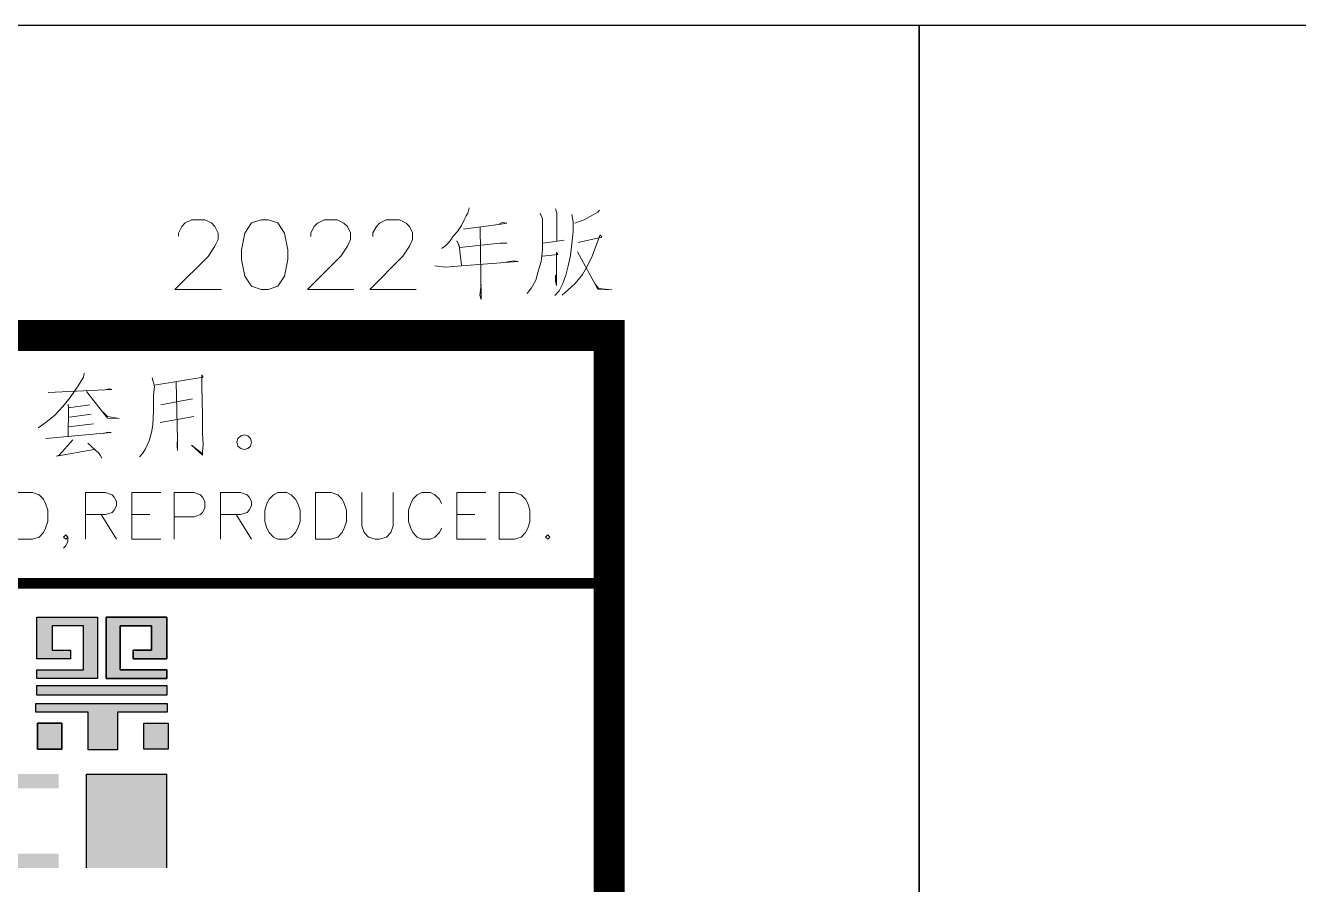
# Model space of a CAD drawing. Extents: x -9422388 to 15610651, y -1992469 to 953794.
# Drawn here: x -2516459 to -2512349, y -401584 to -398812 of the extents above; entities that cross this region are included whole.
import ezdxf

# ---------------------------------------------------------------- set-up
doc = ezdxf.new("R2010")
doc.units = 0
doc.header["$LTSCALE"] = 1000
doc.layers.add('PUB_TITLE', color=4, linetype='Continuous')

# ---------------------------------------------------------------- blocks, each defined once
blk = doc.blocks.new('AACI')
at = {"layer": 'PUB_TITLE'}
for points in [[(4152.6, 3890.5), (4348, 3890.5), (4348, 3693.2), (4152.6, 3693.2), (4152.6, 3720.5), (4303.2, 3720.5), (4303.2, 3863.1), (4202.3, 3863.1), (4202.3, 3784.2), (4261.7, 3784.2), (4261.7, 3756.9), (4152.6, 3756.9)], [(4152.6, 3890.5), (4348, 3890.5), (4348, 3693.2), (4152.6, 3693.2), (4152.6, 3720.5), (4303.2, 3720.5), (4303.2, 3863.1), (4202.3, 3863.1), (4202.3, 3784.2), (4261.7, 3784.2), (4261.7, 3756.9), (4152.6, 3756.9)], [(4376.8, 3890.5), (4572.2, 3890.5), (4572.2, 3756.9), (4463.1, 3756.9), (4463.1, 3784.2), (4522.4, 3784.2), (4522.4, 3863.1), (4421.6, 3863.1), (4421.6, 3720.5), (4572.2, 3720.5), (4572.2, 3693.2), (4376.8, 3693.2)], [(4376.8, 3890.5), (4572.2, 3890.5), (4572.2, 3756.9), (4463.1, 3756.9), (4463.1, 3784.2), (4522.4, 3784.2), (4522.4, 3863.1), (4421.6, 3863.1), (4421.6, 3720.5), (4572.2, 3720.5), (4572.2, 3693.2), (4376.8, 3693.2)]]:
    blk.add_hatch(color=256, dxfattribs=at).paths.add_polyline_path(points)
h = blk.add_hatch(color=256, dxfattribs=at)
h.paths.add_polyline_path([(4152.6, 3670.7), (4572.2, 3670.7), (4572.2, 3639.4), (4152.6, 3639.4)])
h.paths.add_polyline_path([(4149.7, 3612.3), (4573.4, 3612.3), (4573.4, 3584.9), (4412.5, 3584.9), (4412.5, 3463.2), (4318.7, 3463.2), (4318.7, 3584.9), (4149.7, 3584.9)])
h.paths.add_polyline_path([(4154.7, 3549.4), (4232.9, 3549.4), (4232.9, 3464.9), (4154.7, 3464.9)], flags=17)
h.paths.add_polyline_path([(4498.3, 3549.4), (4576.6, 3549.4), (4576.6, 3464.9), (4498.3, 3464.9)])
h = blk.add_hatch(color=256, dxfattribs=at)
h.paths.add_polyline_path([(4152.6, 3670.7), (4572.2, 3670.7), (4572.2, 3639.4), (4152.6, 3639.4)])
h.paths.add_polyline_path([(4149.7, 3612.3), (4573.4, 3612.3), (4573.4, 3584.9), (4412.5, 3584.9), (4412.5, 3463.2), (4318.7, 3463.2), (4318.7, 3584.9), (4149.7, 3584.9)])
h.paths.add_polyline_path([(4154.7, 3549.4), (4232.9, 3549.4), (4232.9, 3464.9), (4154.7, 3464.9)], flags=17)
h.paths.add_polyline_path([(4498.3, 3549.4), (4576.6, 3549.4), (4576.6, 3464.9), (4498.3, 3464.9)])
h = blk.add_hatch(color=256, dxfattribs=at)
h.paths.add_polyline_path([(2405.9, 3281.5), (2405.9, 3082.1), (3269.9, 3082.1), (3269.9, 3384.5), (2405.9, 3384.5), (2405.9, 3333.2), (3010.7, 3333.2), (3010.7, 3133.5), (2665.1, 3133.5), (2665.1, 3230.2), (2989.7, 3230.2), (2989.7, 3281.5)])
h.paths.add_polyline_path([(1732.8, 3203.1), (2036.5, 3203.1), (2036.5, 3157.7), (1732.8, 3157.7)], flags=17)
h.paths.add_polyline_path([(1711.8, 3333.2), (2057.4, 3333.2), (2057.4, 3082.1), (2316.6, 3082.1), (2316.6, 3384.5), (1452.6, 3384.5), (1452.6, 3082.1), (1711.8, 3082.1)])
h.paths.add_polyline_path([(4312.5, 3082.1), (4312.5, 3384.5), (4571.7, 3384.5), (4571.7, 3082.1)])
h.paths.add_polyline_path([(4223.2, 3082.1), (4223.2, 3127.5), (3618.4, 3127.5), (3618.4, 3339.2), (4223.2, 3339.2), (4223.2, 3384.5), (3359.2, 3384.5), (3359.2, 3082.1)])
edge = h.paths.add_edge_path()
edge.add_line((2405.9, 3082.1), (2571, 3082.1))
for p, q in [((4152.6, 3756.9), (4152.6, 3890.5)), ((4152.6, 3890.5), (4348, 3890.5)), ((4152.6, 3756.9), (4152.6, 3890.5)), ((4152.6, 3890.5), (4348, 3890.5)), ((4152.6, 3890.5), (4348, 3890.5)), ((4152.6, 3756.9), (4152.6, 3890.5)), ((4152.6, 3756.9), (4152.6, 3890.5)), ((4152.6, 3890.5), (4348, 3890.5)), ((4152.6, 3756.9), (4152.6, 3890.5)), ((4152.6, 3890.5), (4348, 3890.5)), ((4152.6, 3890.5), (4348, 3890.5)), ((4152.6, 3756.9), (4152.6, 3890.5)), ((4303.2, 3863.1), (4202.3, 3863.1)), ((4202.3, 3863.1), (4202.3, 3784.2)), ((4303.2, 3863.1), (4202.3, 3863.1)), ((4202.3, 3863.1), (4202.3, 3784.2)), ((4303.2, 3863.1), (4202.3, 3863.1)), ((4202.3, 3863.1), (4202.3, 3784.2)), ((4303.2, 3863.1), (4202.3, 3863.1)), ((4202.3, 3863.1), (4202.3, 3784.2)), ((4303.2, 3863.1), (4202.3, 3863.1)), ((4202.3, 3863.1), (4202.3, 3784.2)), ((4303.2, 3863.1), (4202.3, 3863.1)), ((4202.3, 3863.1), (4202.3, 3784.2)), ((4303.2, 3720.5), (4303.2, 3863.1)), ((4303.2, 3720.5), (4303.2, 3863.1)), ((4303.2, 3720.5), (4303.2, 3863.1)), ((4303.2, 3720.5), (4303.2, 3863.1)), ((4303.2, 3720.5), (4303.2, 3863.1)), ((4303.2, 3720.5), (4303.2, 3863.1)), ((4348, 3890.5), (4348, 3693.2)), ((4348, 3890.5), (4348, 3693.2)), ((4348, 3890.5), (4348, 3693.2)), ((4348, 3890.5), (4348, 3693.2)), ((4348, 3890.5), (4348, 3693.2)), ((4348, 3890.5), (4348, 3693.2)), ((4572.2, 3890.5), (4376.8, 3890.5)), ((4376.8, 3890.5), (4376.8, 3693.2)), ((4376.8, 3890.5), (4572.2, 3890.5)), ((4376.8, 3693.2), (4376.8, 3890.5)), ((4376.8, 3890.5), (4572.2, 3890.5)), ((4376.8, 3693.2), (4376.8, 3890.5)), ((4572.2, 3890.5), (4376.8, 3890.5)), ((4376.8, 3890.5), (4376.8, 3693.2)), ((4376.8, 3890.5), (4572.2, 3890.5)), ((4376.8, 3693.2), (4376.8, 3890.5)), ((4376.8, 3890.5), (4572.2, 3890.5)), ((4376.8, 3693.2), (4376.8, 3890.5)), ((4421.6, 3720.5), (4421.6, 3863.1)), ((4421.6, 3863.1), (4522.4, 3863.1)), ((4522.4, 3863.1), (4421.6, 3863.1)), ((4421.6, 3863.1), (4421.6, 3720.5)), ((4522.4, 3863.1), (4421.6, 3863.1)), ((4421.6, 3863.1), (4421.6, 3720.5)), ((4421.6, 3720.5), (4421.6, 3863.1)), ((4421.6, 3863.1), (4522.4, 3863.1)), ((4522.4, 3863.1), (4421.6, 3863.1)), ((4421.6, 3863.1), (4421.6, 3720.5)), ((4522.4, 3863.1), (4421.6, 3863.1)), ((4421.6, 3863.1), (4421.6, 3720.5)), ((4522.4, 3863.1), (4522.4, 3784.2)), ((4522.4, 3784.2), (4522.4, 3863.1)), ((4522.4, 3784.2), (4522.4, 3863.1)), ((4522.4, 3863.1), (4522.4, 3784.2)), ((4522.4, 3784.2), (4522.4, 3863.1)), ((4522.4, 3784.2), (4522.4, 3863.1)), ((4572.2, 3756.9), (4572.2, 3890.5)), ((4572.2, 3890.5), (4572.2, 3756.9)), ((4572.2, 3890.5), (4572.2, 3756.9)), ((4572.2, 3756.9), (4572.2, 3890.5)), ((4572.2, 3890.5), (4572.2, 3756.9)), ((4572.2, 3890.5), (4572.2, 3756.9)), ((4202.3, 3784.2), (4261.7, 3784.2)), ((4202.3, 3784.2), (4261.7, 3784.2)), ((4202.3, 3784.2), (4261.7, 3784.2)), ((4202.3, 3784.2), (4261.7, 3784.2)), ((4202.3, 3784.2), (4261.7, 3784.2)), ((4202.3, 3784.2), (4261.7, 3784.2)), ((4261.7, 3784.2), (4261.7, 3756.9)), ((4261.7, 3784.2), (4261.7, 3756.9)), ((4261.7, 3784.2), (4261.7, 3756.9)), ((4261.7, 3784.2), (4261.7, 3756.9)), ((4261.7, 3784.2), (4261.7, 3756.9)), ((4261.7, 3784.2), (4261.7, 3756.9)), ((4522.4, 3784.2), (4463.1, 3784.2)), ((4463.1, 3784.2), (4463.1, 3756.9)), ((4463.1, 3756.9), (4463.1, 3784.2)), ((4463.1, 3784.2), (4522.4, 3784.2)), ((4463.1, 3756.9), (4463.1, 3784.2)), ((4463.1, 3784.2), (4522.4, 3784.2)), ((4522.4, 3784.2), (4463.1, 3784.2)), ((4463.1, 3784.2), (4463.1, 3756.9)), ((4463.1, 3756.9), (4463.1, 3784.2)), ((4463.1, 3784.2), (4522.4, 3784.2)), ((4463.1, 3756.9), (4463.1, 3784.2)), ((4463.1, 3784.2), (4522.4, 3784.2)), ((4261.7, 3756.9), (4152.6, 3756.9)), ((4261.7, 3756.9), (4152.6, 3756.9)), ((4261.7, 3756.9), (4152.6, 3756.9)), ((4261.7, 3756.9), (4152.6, 3756.9)), ((4261.7, 3756.9), (4152.6, 3756.9)), ((4261.7, 3756.9), (4152.6, 3756.9)), ((4463.1, 3756.9), (4572.2, 3756.9)), ((4572.2, 3756.9), (4463.1, 3756.9)), ((4572.2, 3756.9), (4463.1, 3756.9)), ((4463.1, 3756.9), (4572.2, 3756.9)), ((4572.2, 3756.9), (4463.1, 3756.9)), ((4572.2, 3756.9), (4463.1, 3756.9)), ((4152.6, 3693.2), (4152.6, 3720.5)), ((4152.6, 3720.5), (4303.2, 3720.5)), ((4152.6, 3693.2), (4152.6, 3720.5)), ((4152.6, 3720.5), (4303.2, 3720.5)), ((4152.6, 3693.2), (4152.6, 3720.5)), ((4152.6, 3720.5), (4303.2, 3720.5)), ((4152.6, 3693.2), (4152.6, 3720.5)), ((4152.6, 3720.5), (4303.2, 3720.5)), ((4152.6, 3693.2), (4152.6, 3720.5)), ((4152.6, 3720.5), (4303.2, 3720.5)), ((4152.6, 3693.2), (4152.6, 3720.5)), ((4152.6, 3720.5), (4303.2, 3720.5)), ((4572.2, 3720.5), (4421.6, 3720.5)), ((4421.6, 3720.5), (4572.2, 3720.5)), ((4421.6, 3720.5), (4572.2, 3720.5)), ((4572.2, 3720.5), (4421.6, 3720.5)), ((4421.6, 3720.5), (4572.2, 3720.5)), ((4421.6, 3720.5), (4572.2, 3720.5)), ((4572.2, 3693.2), (4572.2, 3720.5)), ((4572.2, 3720.5), (4572.2, 3693.2)), ((4572.2, 3720.5), (4572.2, 3693.2)), ((4572.2, 3693.2), (4572.2, 3720.5)), ((4572.2, 3720.5), (4572.2, 3693.2)), ((4572.2, 3720.5), (4572.2, 3693.2)), ((4348, 3693.2), (4152.6, 3693.2)), ((4348, 3693.2), (4152.6, 3693.2)), ((4348, 3693.2), (4152.6, 3693.2)), ((4348, 3693.2), (4152.6, 3693.2)), ((4348, 3693.2), (4152.6, 3693.2)), ((4348, 3693.2), (4152.6, 3693.2)), ((4152.6, 3670.7), (4572.2, 3670.7)), ((4152.6, 3639.4), (4152.6, 3670.7)), ((4152.6, 3670.7), (4572.2, 3670.7)), ((4152.6, 3639.4), (4152.6, 3670.7)), ((4152.6, 3670.7), (4572.2, 3670.7)), ((4152.6, 3639.4), (4152.6, 3670.7)), ((4152.6, 3670.7), (4572.2, 3670.7)), ((4152.6, 3639.4), (4152.6, 3670.7)), ((4376.8, 3693.2), (4572.2, 3693.2)), ((4572.2, 3693.2), (4376.8, 3693.2)), ((4572.2, 3693.2), (4376.8, 3693.2)), ((4376.8, 3693.2), (4572.2, 3693.2)), ((4572.2, 3693.2), (4376.8, 3693.2)), ((4572.2, 3693.2), (4376.8, 3693.2)), ((4572.2, 3670.7), (4572.2, 3639.4)), ((4572.2, 3670.7), (4572.2, 3639.4)), ((4572.2, 3670.7), (4572.2, 3639.4)), ((4572.2, 3670.7), (4572.2, 3639.4)), ((4572.2, 3639.4), (4152.6, 3639.4)), ((4572.2, 3639.4), (4152.6, 3639.4)), ((4572.2, 3639.4), (4152.6, 3639.4)), ((4572.2, 3639.4), (4152.6, 3639.4)), ((4149.7, 3584.9), (4149.7, 3612.3)), ((4149.7, 3612.3), (4573.4, 3612.3)), ((4149.7, 3612.3), (4573.4, 3612.3)), ((4149.7, 3584.9), (4149.7, 3612.3)), ((4149.7, 3584.9), (4149.7, 3612.3)), ((4149.7, 3612.3), (4573.4, 3612.3)), ((4149.7, 3612.3), (4573.4, 3612.3)), ((4149.7, 3584.9), (4149.7, 3612.3)), ((4318.7, 3584.9), (4149.7, 3584.9)), ((4318.7, 3584.9), (4149.7, 3584.9)), ((4318.7, 3584.9), (4149.7, 3584.9)), ((4318.7, 3584.9), (4149.7, 3584.9)), ((4318.7, 3463.2), (4318.7, 3584.9)), ((4318.7, 3463.2), (4318.7, 3584.9)), ((4318.7, 3463.2), (4318.7, 3584.9)), ((4318.7, 3463.2), (4318.7, 3584.9)), ((4573.4, 3584.9), (4412.5, 3584.9)), ((4412.5, 3584.9), (4412.5, 3463.2)), ((4573.4, 3584.9), (4412.5, 3584.9)), ((4412.5, 3584.9), (4412.5, 3463.2)), ((4573.4, 3584.9), (4412.5, 3584.9)), ((4412.5, 3584.9), (4412.5, 3463.2)), ((4573.4, 3584.9), (4412.5, 3584.9)), ((4412.5, 3584.9), (4412.5, 3463.2)), ((4573.4, 3612.3), (4573.4, 3584.9)), ((4573.4, 3612.3), (4573.4, 3584.9)), ((4573.4, 3612.3), (4573.4, 3584.9)), ((4573.4, 3612.3), (4573.4, 3584.9)), ((4232.9, 3549.4), (4154.7, 3549.4)), ((4154.7, 3549.4), (4154.7, 3464.9)), ((4154.7, 3549.4), (4232.9, 3549.4)), ((4154.7, 3464.9), (4154.7, 3549.4)), ((4232.9, 3549.4), (4154.7, 3549.4)), ((4154.7, 3549.4), (4154.7, 3464.9)), ((4154.7, 3549.4), (4232.9, 3549.4)), ((4154.7, 3464.9), (4154.7, 3549.4)), ((4232.9, 3464.9), (4232.9, 3549.4)), ((4232.9, 3549.4), (4232.9, 3464.9)), ((4232.9, 3464.9), (4232.9, 3549.4)), ((4232.9, 3549.4), (4232.9, 3464.9)), ((4498.3, 3549.4), (4576.6, 3549.4)), ((4498.3, 3464.9), (4498.3, 3549.4)), ((4498.3, 3549.4), (4576.6, 3549.4)), ((4498.3, 3464.9), (4498.3, 3549.4)), ((4498.3, 3549.4), (4576.6, 3549.4)), ((4498.3, 3464.9), (4498.3, 3549.4)), ((4498.3, 3549.4), (4576.6, 3549.4)), ((4498.3, 3464.9), (4498.3, 3549.4)), ((4576.6, 3549.4), (4576.6, 3464.9)), ((4576.6, 3549.4), (4576.6, 3464.9)), ((4576.6, 3549.4), (4576.6, 3464.9)), ((4576.6, 3549.4), (4576.6, 3464.9)), ((4154.7, 3464.9), (4232.9, 3464.9)), ((4232.9, 3464.9), (4154.7, 3464.9)), ((4154.7, 3464.9), (4232.9, 3464.9)), ((4232.9, 3464.9), (4154.7, 3464.9)), ((4412.5, 3463.2), (4318.7, 3463.2)), ((4412.5, 3463.2), (4318.7, 3463.2)), ((4412.5, 3463.2), (4318.7, 3463.2)), ((4412.5, 3463.2), (4318.7, 3463.2)), ((4576.6, 3464.9), (4498.3, 3464.9)), ((4576.6, 3464.9), (4498.3, 3464.9)), ((4576.6, 3464.9), (4498.3, 3464.9)), ((4576.6, 3464.9), (4498.3, 3464.9)), ((4313, 3082.3), (4313, 3384.7)), ((4313, 3384.7), (4572.2, 3384.7)), ((4572.2, 3082.3), (4572.2, 3384.7))]:
    blk.add_line(p, q, dxfattribs=at)
blk.add_lwpolyline([(0, 4000), (6000, 4000), (6000, 0), (0, 0)], close=True, dxfattribs=at)
blk = doc.blocks.new('TQ')
at = {"layer": 'PUB_TITLE', "color": 140, "lineweight": 0}
for points in [[(1750558.7, -758576.6), (1750560, -758576.6), (1750568.5, -758570.1), (1750578.3, -758560.3), (1750584.8, -758549.8), (1750594.6, -758538.7), (1750603.1, -758525.7), (1750609.6, -758512.6), (1750614.2, -758504.1), (1750617.5, -758497.6), (1750620.7, -758485.8)], [(1750780.2, -758497.6), (1750785.4, -758510.6), (1750785.4, -758549.8), (1750785.4, -758579.9), (1750782.2, -758606.1), (1750776.9, -758625.7), (1750770.4, -758648.5), (1750760.6, -758665.5), (1750750.8, -758678.6)], [(1750851.5, -758500.8), (1750854.7, -758517.2), (1750854.7, -758538.7), (1750851.5, -758566.8), (1750848.2, -758593), (1750843, -758615.9), (1750837.7, -758637.4), (1750831.2, -758655.7), (1750823.3, -758672.1), (1750813.5, -758683.2)], [(1750814.9, -758487.8), (1750818.1, -758497.6), (1750818.1, -758560.3)], [(1750913.5, -758491), (1750910.3, -758495.6), (1750878.9, -758512.6), (1750858, -758520.4)], [(1749967.2, -758549.8), (1749967.2, -758542.7), (1749974.4, -758527.6), (1749982.2, -758519.8), (1749996.6, -758512.6), (1750026.6, -758512.6), (1750041.7, -758519.8), (1750048.9, -758527.6), (1750056.7, -758542.7), (1750056.7, -758557), (1750048.9, -758572.1), (1750033.8, -758594.9), (1749959.3, -758669.5), (1750063.9, -758669.5)], [(1750264.7, -758550), (1750264.7, -758542.3), (1750272.4, -758527.4), (1750279.6, -758520.3), (1750294.5, -758512.5), (1750324.2, -758512.5), (1750339.1, -758520.3), (1750346.9, -758527.4), (1750354, -758542.3), (1750354, -758557.2), (1750346.9, -758572.1), (1750332, -758594.7), (1750257.5, -758669.2), (1750361.7, -758669.2)], [(1750404.3, -758550), (1750404.3, -758542.3), (1750412, -758527.4), (1750419.2, -758520.3), (1750434.1, -758512.5), (1750463.8, -758512.5), (1750478.7, -758520.3), (1750486.5, -758527.4), (1750493.6, -758542.3), (1750493.6, -758557.2), (1750486.5, -758572.1), (1750471.6, -758594.7), (1750397.1, -758669.2), (1750501.3, -758669.2)], [(1750607.7, -758533.5), (1750692, -758522.4), (1750705.1, -758520.4), (1750695.2, -758519.1), (1750684.8, -758523.7)], [(1750645.6, -758528.9), (1750647.5, -758691.7), (1750644.3, -758681.9), (1750647.5, -758659)], [(1750705.1, -758564.9), (1750690, -758564.9), (1750599.8, -758574.7), (1750593.3, -758560.3), (1750597.9, -758570.1), (1750603.1, -758614.6)], [(1750786.7, -758564.9), (1750834.5, -758558.3)], [(1750865.8, -758563.6), (1750918.8, -758551.8), (1750915.5, -758546.6), (1750907, -758568.1), (1750897.2, -758594.3), (1750887.4, -758614.6), (1750875.6, -758635.5), (1750859.3, -758655.7), (1750843, -758670.1), (1750829.9, -758681.9)], [(1750785.4, -758594.3), (1750820.1, -758591), (1750816.8, -758586.4), (1750816.8, -758660.3), (1750814.9, -758650.5), (1750814.9, -758637.4)], [(1750864.5, -758584.5), (1750910.3, -758668.8), (1750941.6, -758670.1), (1750912.2, -758666.8), (1750903.7, -758657)], [(1750543.6, -758615.9), (1750568.5, -758619.1), (1750603.1, -758615.9), (1750731.2, -758606.1), (1750721.4, -758604.7), (1750703.1, -758608)], [(1749754.8, -758857.7), (1749753.4, -758866.2), (1749741.7, -758885.8), (1749723.4, -758911.9), (1749707, -758932.2), (1749689.4, -758951.8), (1749672.4, -758964.9), (1749659.3, -758974.7), (1749651.5, -758979.9)], [(1749907.7, -758867.5), (1749912.9, -758887.7), (1749911, -758907.4), (1749911, -758942), (1749909.6, -758973.4), (1749906.4, -758991), (1749901.2, -759009.3), (1749893.3, -759027.6), (1749886.8, -759037.4), (1749879.6, -759045.3)], [(1749912.9, -758884.5), (1750022.7, -758866.2), (1750019.5, -758860.9), (1750019.5, -758885.8), (1750021.4, -758953.1), (1750021.4, -758987.7), (1750021.4, -758993), (1750022.7, -759017.8), (1750021.4, -759034.1), (1750021.4, -759042), (1749996.6, -759019.1), (1750019.5, -759037.4)], [(1749961.9, -758877.9), (1749965.2, -759007.4), (1749965.2, -759030.9), (1749963.9, -759021.1), (1749965.2, -759000.8)], [(1749674.4, -758900.8), (1749817.5, -758894.3), (1749812.3, -758892.3), (1749797.9, -758895.6)], [(1749760, -758898.9), (1749807.7, -758958.3), (1749833.8, -758959.6), (1749807.7, -758955.1), (1749797.9, -758945.3)], [(1749718.8, -758927), (1749720.1, -758936.8), (1749718.8, -759000.8)], [(1749720.1, -758935.5), (1749767.8, -758928.9)], [(1749998.5, -758915.2), (1749927.3, -758928.9)], [(1749771.1, -758949.8), (1749722.1, -758956.4)], [(1749926, -758968.1), (1750001.8, -758955.1)], [(1749669.1, -759004.1), (1749815.5, -758991), (1749809, -758989.7), (1749797.9, -758993)], [(1749720.1, -758977.9), (1749776.3, -758971.4)], [(1749729.9, -759007.4), (1749699.2, -759042), (1749692.7, -759044), (1749777.6, -759028.9)], [(1749763.2, -759014.5), (1749788.1, -759037.4), (1749791.4, -759042), (1749794.6, -759048.5)], [(1749603.8, -759125.6), (1749639.1, -759125.6), (1749654.1, -759130.9), (1749663.9, -759140.7), (1749668.5, -759150.5), (1749673.7, -759165.5), (1749673.7, -759190.4), (1749668.5, -759205.4), (1749663.9, -759215.2), (1749654.1, -759225.6), (1749639.1, -759230.2), (1749603.8, -759230.2)], [(1749758, -759125.6), (1749758, -759230.2)], [(1749758, -759125.6), (1749803.1, -759125.6), (1749818.1, -759130.9), (1749822.7, -759136.1), (1749828, -759145.9), (1749828, -759155.7), (1749822.7, -759165.5), (1749818.1, -759170.7), (1749803.1, -759175.3), (1749758, -759175.3)], [(1749862.6, -759125.6), (1749862.6, -759230.2)], [(1749862.6, -759125.6), (1749927.3, -759125.6)], [(1749957.4, -759125.6), (1749957.4, -759230.2)], [(1749957.4, -759125.6), (1750001.8, -759125.6), (1750016.8, -759130.9), (1750021.4, -759136.1), (1750026.6, -759145.9), (1750026.6, -759160.9), (1750021.4, -759170.7), (1750016.8, -759175.3), (1750001.8, -759180.5), (1749957.4, -759180.5)], [(1750061.3, -759125.6), (1750061.3, -759230.2)], [(1750061.3, -759125.6), (1750106.4, -759125.6), (1750121.4, -759130.9), (1750126, -759136.1), (1750131.2, -759145.9), (1750131.2, -759155.7), (1750126, -759165.5), (1750121.4, -759170.7), (1750106.4, -759175.3), (1750061.3, -759175.3)], [(1750275, -759125.6), (1750275, -759230.2)], [(1750275, -759125.6), (1750310.3, -759125.6), (1750325.3, -759130.9), (1750335.1, -759140.7), (1750339.7, -759150.5), (1750344.9, -759165.5), (1750344.9, -759190.4), (1750339.7, -759205.4), (1750335.1, -759215.2), (1750325.3, -759225.6), (1750310.3, -759230.2), (1750275, -759230.2)], [(1750379.6, -759125.6), (1750379.6, -759200.2), (1750384.8, -759215.2), (1750394.6, -759225.6), (1750409.6, -759230.2), (1750419.4, -759230.2), (1750434.5, -759225.6), (1750444.3, -759215.2), (1750449.5, -759200.2), (1750449.5, -759125.6)], [(1750558.7, -759150.5), (1750554.1, -759140.7), (1750543.6, -759130.9), (1750533.8, -759125.6), (1750514.2, -759125.6), (1750503.8, -759130.9), (1750493.9, -759140.7), (1750489.4, -759150.5), (1750484.1, -759165.5), (1750484.1, -759190.4), (1750489.4, -759205.4), (1750493.9, -759215.2), (1750503.8, -759225.6), (1750514.2, -759230.2), (1750533.8, -759230.2), (1750543.6, -759225.6), (1750554.1, -759215.2), (1750558.7, -759205.4)], [(1750593.3, -759125.6), (1750593.3, -759230.2)], [(1750593.3, -759125.6), (1750658, -759125.6)], [(1750688.1, -759125.6), (1750688.1, -759230.2)], [(1750688.1, -759125.6), (1750722.7, -759125.6), (1750737.7, -759130.9), (1750747.5, -759140.7), (1750752.8, -759150.5), (1750757.3, -759165.5), (1750757.3, -759190.4), (1750752.8, -759205.4), (1750747.5, -759215.2), (1750737.7, -759225.6), (1750722.7, -759230.2), (1750688.1, -759230.2)], [(1749793.3, -759175.3), (1749828, -759230.2)], [(1749862.6, -759175.3), (1749902.5, -759175.3)], [(1750096.6, -759175.3), (1750131.2, -759230.2)], [(1750593.3, -759175.3), (1750633.2, -759175.3)], [(1749718.2, -759225.6), (1749713.6, -759230.2), (1749708.3, -759225.6), (1749713.6, -759220.4), (1749718.2, -759225.6), (1749718.2, -759235.4), (1749713.6, -759245.3), (1749708.3, -759250.5)], [(1749862.6, -759230.2), (1749927.3, -759230.2)], [(1750593.3, -759230.2), (1750658, -759230.2)]]:
    blk.add_lwpolyline(points, dxfattribs=at)
for points in [[(1750153.4, -758512.6), (1750131.2, -758519.8), (1750116.2, -758542.7), (1750109, -758579.9), (1750109, -758602.1), (1750116.2, -758639.4), (1750131.2, -758661.6), (1750153.4, -758669.5), (1750168.5, -758669.5), (1750190.7, -758661.6), (1750205.7, -758639.4), (1750212.9, -758602.1), (1750212.9, -758579.9), (1750205.7, -758542.7), (1750190.7, -758519.8), (1750168.5, -758512.6), (1750153.4, -758512.6)], [(1750131.2, -759012.6), (1750129.3, -759004.1), (1750123.4, -758998.2), (1750114.9, -758996.2), (1750107, -758998.2), (1750100.5, -759004.1), (1750098.5, -759012.6), (1750100.5, -759021.1), (1750107, -759027), (1750114.9, -759028.9), (1750123.4, -759027), (1750129.3, -759021.1), (1750131.2, -759012.6)], [(1750190.7, -759125.6), (1750180.9, -759130.9), (1750171.1, -759140.7), (1750165.9, -759150.5), (1750161.3, -759165.5), (1750161.3, -759190.4), (1750165.9, -759205.4), (1750171.1, -759215.2), (1750180.9, -759225.6), (1750190.7, -759230.2), (1750210.9, -759230.2), (1750220.8, -759225.6), (1750230.6, -759215.2), (1750235.8, -759205.4), (1750240.4, -759190.4), (1750240.4, -759165.5), (1750235.8, -759150.5), (1750230.6, -759140.7), (1750220.8, -759130.9), (1750210.9, -759125.6), (1750190.7, -759125.6)], [(1750797.2, -759220.4), (1750792.6, -759225.6), (1750797.2, -759230.2), (1750802.4, -759225.6), (1750797.2, -759220.4)]]:
    blk.add_lwpolyline(points, close=True, dxfattribs=at)
at = {"layer": 'PUB_TITLE'}
for points in [[(1746756.1, -759329.7), (1750935.6, -759329.7), (1750935.6, -758772.5), (1746756.1, -758772.5)], [(1746756.1, -798756.5), (1750935.6, -798756.5), (1750935.6, -758772.5), (1746756.1, -758772.5)]]:
    blk.add_lwpolyline(points, close=True, dxfattribs=at)
at = {"layer": 'PUB_TITLE', "const_width": 24.4}
blk.add_lwpolyline([(1746756.1, -759329.7), (1750935.6, -759329.7)], dxfattribs=at)
at = {"layer": 'PUB_TITLE', "xscale": 0.6965852552875123, "yscale": 0.6965852552875123, "zscale": 0.6965852552875123}
blk.add_blockref('AACI', (1746756.1, -762116.1), dxfattribs=at)
blk = doc.blocks.new('图签')
at = {"xscale": 1.43572, "yscale": 1.43572, "zscale": 1.43572}
blk.add_blockref('TQ', (-231624.4, 689572.7), dxfattribs=at)

msp = doc.modelspace()

# ---------------------------------------------------------------- linework, layer by layer
at = {"layer": 'PUB_TITLE'}
for points in [[(-2597674.25692, -458212.1496), (-2513574.25692, -458212.1496), (-2513574.25692, -398812.1496), (-2597674.25692, -398812.1496)], [(-2513574.25692, -458212.1496), (-2429474.25692, -458212.1496), (-2429474.25692, -398812.1496), (-2513574.25692, -398812.1496)]]:
    msp.add_lwpolyline(points, close=True, dxfattribs=at)
at = {"layer": 'PUB_TITLE', "const_width": 100}
msp.add_lwpolyline([(-2595174.25692, -457212.1496), (-2514574.25692, -457212.1496), (-2514574.25692, -399812.1496), (-2595174.25692, -399812.1496)], close=True, dxfattribs=at)

# ---------------------------------------------------------------- block references
msp.add_blockref('图签', (-4796803.06659, 0))

doc.saveas('drawing.dxf')
